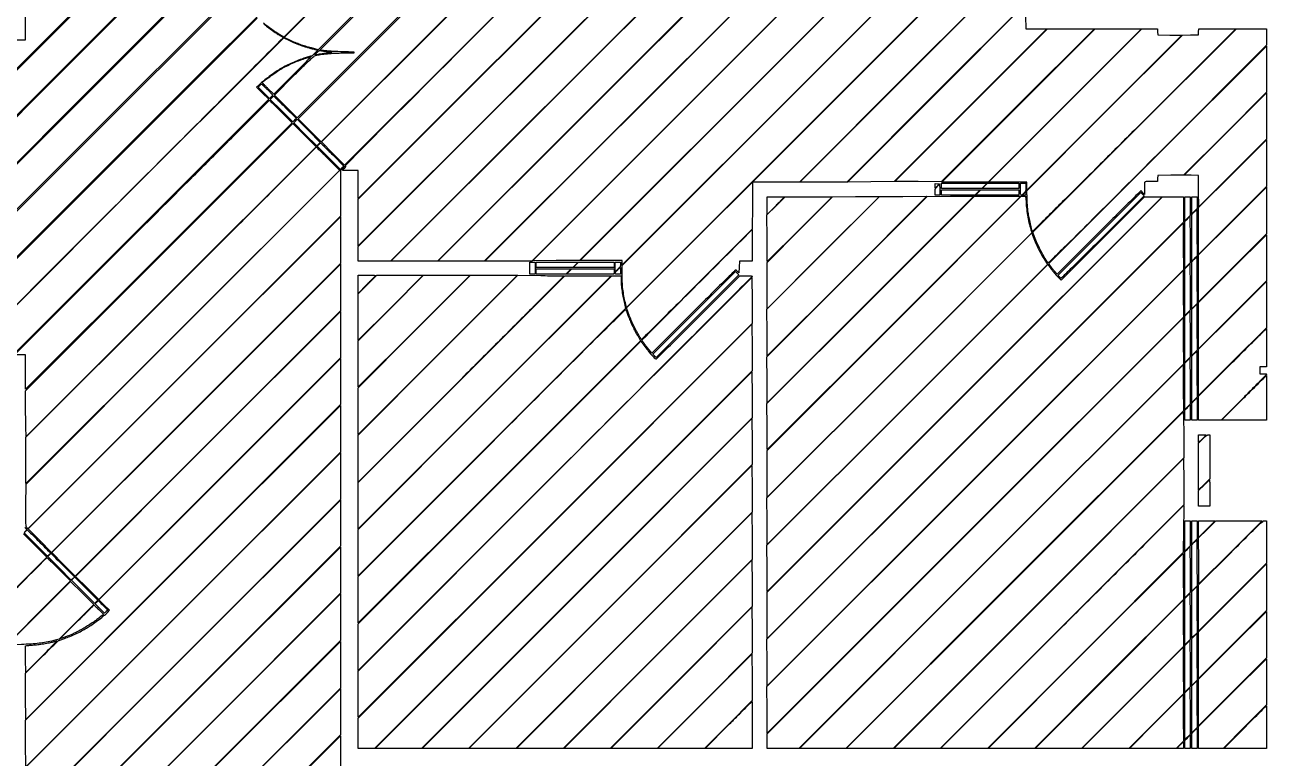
# Model space of a CAD drawing. Extents: x 0 to 1066, y 0 to 761.
# Drawn here: x 577.4 to 777.3, y 494.9 to 612.6 of the extents above; entities that cross this region are included whole.
import ezdxf

# ---------------------------------------------------------------- set-up
doc = ezdxf.new("R2010")
doc.units = 0
doc.header["$MEASUREMENT"] = 0

msp = doc.modelspace()

# ---------------------------------------------------------------- linework, layer by layer
for points in [[(615.757072, 612.763756, 0.029728), (616.17561, 612.406753, 0.006057), (616.960265, 611.82902, 0.006521), (617.768537, 611.26469, 0.021627), (618.32025, 610.923981, -0.007559), (618.522907, 610.806573, -0.01174), (618.69368, 610.698627, -0.006075), (618.832535, 610.60377, -0.244539), (618.849, 610.572118, -0.198641), (618.832682, 610.532665, -0.000001), (610.902827, 602.586282, -0.000162), (602.170749, 593.84172, -0.000097), (591.7982, 583.465099), (564.747399, 556.4142)], [(183.390323, 95.266879, 0.000001), (192.989143, 95.254457, 0.000118)], [(659.372504, 635.980604), (621.091178, 597.699208), (619.272475, 599.517911), (617.453772, 601.336614), (620.583636, 604.468642, -0.001373), (622.233219, 606.110327, -0.007173), (623.15691, 606.998695, -0.008694), (623.761024, 607.543887, -0.113399), (624.025886, 607.685485, -0.029903), (624.840022, 607.855043, -0.012953), (625.93916, 607.987172, -0.012132), (627.185909, 608.073923, -0.011118), (628.47225, 608.103477, 0.003798), (629.161588, 608.10922, 0.006327), (629.741911, 608.12581, 0.001604), (630.241771, 608.148039, 0.400326), (630.27, 608.177646, 0.395578), (630.241568, 608.20796, 0.00123), (629.667357, 608.243367, 0.005535), (629.005103, 608.275214, 0.003326), (628.21845, 608.299082, -0.00505), (627.009336, 608.33994, -0.010042), (626.052987, 608.401193, -0.011953), (625.320482, 608.480573, -0.042444), (624.859576, 608.58204, -0.563358), (624.844371, 608.643326, -0.000011), (633.372584, 617.213978, -0.000438)], [(650.778524, 642.445452), (618.961976, 610.628904), (618.302512, 611.018791, -0.015792), (617.654171, 611.430267, -0.007208), (616.832849, 612.006156, -0.005824), (616.0586, 612.579707, -0.04187), (615.713392, 612.890456)], [(564.831999, 556.4142), (591.897363, 583.479663), (618.962727, 610.545126), (619.773283, 610.13837, 0.01116), (620.15908, 609.955429, 0.005524), (620.656299, 609.739664, 0.005479), (621.177148, 609.527139, 0.007987), (621.641069, 609.352262, 0.00672), (622.104587, 609.192943, 0.004898), (622.623825, 609.027857, 0.004949), (623.119348, 608.880991, 0.010848), (623.502, 608.780611, -0.002573), (623.812734, 608.704569, -0.003967), (624.080583, 608.635297, -0.00135), (624.310907, 608.573109, -0.112331), (624.343043, 608.555963, -0.436078), (624.345842, 608.474858, -0.00499), (623.915029, 608.054693, -0.006742), (623.482248, 607.651983, -0.186089), (623.34015, 607.5972, 0.071847), (623.252882, 607.584595, 0.002363), (622.914834, 607.483119, 0.00447), (622.51666, 607.357638, 0.00309), (622.06826, 607.20884, 0.013505), (621.088763, 606.847298, 0.012226), (620.096759, 606.42196, 0.012401), (619.143192, 605.95626, 0.015293), (618.279524, 605.473511, 0.017673), (617.538595, 604.992707, 0.00776), (616.590909, 604.306834, 0.007689), (615.674516, 603.599462, 0.020069), (615.044988, 603.055197), (614.5767, 602.616294), (615.548876, 601.637489), (616.521053, 600.658684), (596.006342, 580.143842), (575.491631, 559.629)], [(577.389908, 531.8802, -0.197838), (577.423386, 531.866414, -0.000023), (579.138099, 530.165669, -0.000637), (581.032738, 528.281498, -0.000384), (583.274002, 526.043499), (589.110243, 520.206797), (588.856198, 519.952752), (588.602152, 519.698706), (586.745196, 521.557102), (584.88824, 523.415499), (585.13897, 523.692799), (585.3897, 523.9701), (585.112153, 523.719134), (584.834607, 523.468169), (582.957688, 525.345088), (581.080769, 527.222007), (581.331734, 527.499553), (581.5827, 527.7771), (581.305153, 527.526134), (581.027607, 527.275169), (579.150688, 529.152088), (577.273769, 531.029007), (577.524734, 531.306553), (577.7757, 531.5841), (577.502208, 531.337019, -0.010548), (577.324319, 531.182997, -0.123391)], [(329.859243, 95.267872, -0.000023), (352.558836, 95.240684, -0.000004), (375.624384, 95.211821, -0.198594)], [(479.458836, 95.240684, -0.000004), (502.524384, 95.211821, -0.198594)], [(733.258836, 95.240684, -0.000004), (756.324384, 95.211821, -0.198594)], [(289.192229, 95.24091, -0.000004), (312.172908, 95.212432, -0.198597)], [(416.092229, 95.24091, -0.000004), (439.072908, 95.212432, -0.198597)], [(542.992229, 95.24091, -0.000004), (565.972908, 95.212432, -0.198597)], [(606.442229, 95.24091, -0.000004), (629.422908, 95.212432, -0.198597)], [(669.892229, 95.24091, -0.000004), (692.872908, 95.212432, -0.198597)]]:
    msp.add_lwpolyline(points, format="xyb")
for points in [[(409.06215, 749.15415), (40.8618, 749.132981), (40.8618, 380.65769), (40.8618, 12.1824), (501.2973, 12.1824), (961.7328, 12.1824), (961.7328, 380.646631), (961.7328, 749.110861), (961.41555, 749.1633, 0.040886), (961.153339, 749.184871, 0.000002), (934.190609, 749.194398, 0.000089), (904.448031, 749.199508, 0.000054), (869.1804, 749.195529, -0.000029), (813.61687, 749.186499, -0.000004), (696.10453, 749.175037, -0.000004), (556.774728, 749.163736, -0.000004)], [(657.299686, 641.438267), (624.4749, 608.614534), (623.3751, 608.901944, -0.00946), (622.418957, 609.171236, -0.01368), (621.585912, 609.44805, -0.014002), (620.784099, 609.764753, -0.01065), (619.923607, 610.154691), (619.010114, 610.59233), (650.844865, 642.427165), (682.679616, 674.262), (686.402044, 674.262), (690.124473, 674.262)], [(675.65787, 629.508501), (630.9045, 584.755002), (630.881968, 586.997001), (630.859436, 589.239), (629.617522, 589.239), (628.375609, 589.239), (628.66276, 589.535265, 0.01466), (628.805153, 589.691068, 0.070205), (628.870056, 589.792112, 0.148158), (628.880513, 589.868184, 0.158258), (628.846456, 589.934984, -0.413464), (628.846301, 590.056573, -0.000025), (637.373382, 598.626531, -0.000516), (649.229486, 610.516475, -0.000098), (670.854719, 632.150219), (712.966436, 674.262), (716.688838, 674.262), (720.41124, 674.262)], [(593.948756, 615.987082), (559.740664, 581.77899), (558.436982, 582.406948, 0.007715), (557.846703, 582.680135, 0.00482), (557.147541, 582.982672, 0.004836), (556.452663, 583.267553, 0.008767), (555.878096, 583.485048), (554.622893, 583.935191), (556.258796, 585.575082, -0.002473), (557.281813, 586.590499, -0.020141), (557.770173, 587.033244, -0.038431), (558.161649, 587.312337, -0.024232), (558.6561, 587.578661, 0.027665), (560.245511, 588.448884, 0.014436), (562.128613, 589.696454, 0.014303), (563.894816, 591.018598, 0.035647), (565.082599, 592.108517), (565.333297, 592.373836), (564.764978, 592.942155), (564.196659, 593.510475), (596.154679, 625.468609), (628.1127, 657.426743), (628.134774, 653.810958), (628.156848, 650.195174)], [(596.157757, 610.582057), (564.158667, 578.582883), (563.860783, 578.867136, 0.027803), (563.347894, 579.304774, 0.006074), (562.415386, 579.99712, 0.006673), (561.433271, 580.688172, 0.015448), (560.6738, 581.173815), (559.856599, 581.661482), (593.984649, 615.755703), (628.1127, 649.849925), (628.134774, 646.215578), (628.156848, 642.581231)], [(706.00908, 599.28618), (673.965952, 567.242968), (673.778358, 567.983234, -0.017282), (673.544523, 569.061119, -0.015246), (673.374273, 570.198536, -0.014995), (673.271273, 571.364644, -0.015236), (673.239091, 572.528636), (673.243154, 573.964972), (705.625627, 606.347556), (738.0081, 638.73014), (738.030154, 635.029766), (738.052208, 631.329392)], [(719.884375, 605.547475), (701.716561, 587.379514), (697.950931, 587.357507), (694.1853, 587.3355), (694.163293, 583.569792), (694.141286, 579.804084), (685.262593, 570.925693, -0.000373), (681.855744, 567.524034, -0.000622), (678.982638, 564.666696, -0.000016), (676.37968, 562.084618, -0.441312), (676.351978, 562.086, -0.03527), (676.32995, 562.116908, -0.00041), (676.199169, 562.331241, -0.001249), (676.048869, 562.579411, -0.000815), (675.876602, 562.866518, -0.014456), (675.442875, 563.642127, -0.011459), (675.018184, 564.503507, -0.011354), (674.62873, 565.393626, -0.013258), (674.300952, 566.256029), (673.980142, 567.172558), (705.994121, 599.186649), (738.0081, 631.200739), (738.030144, 627.458088), (738.052189, 623.715436)], [(755.480074, 595.712974, -0.000349), (749.231941, 589.473487, -0.000582), (743.962444, 584.230833, -0.000014), (739.186493, 579.490516, -0.416832), (739.136976, 579.490924, -0.134298), (739.040933, 579.664375, -0.002509), (738.79794, 580.68524, -0.006873), (738.575987, 581.702045, -0.013701), (738.43358, 582.5133, -0.010795), (738.377606, 582.95955, -0.004955), (738.322994, 583.543305, -0.004905), (738.277619, 584.159027, -0.006759), (738.249771, 584.7129), (738.203155, 585.9819), (750.711027, 598.479926), (763.2189, 610.977952), (764.4879, 611.000726), (765.7569, 611.0235), (765.782272, 611.50995), (765.807644, 611.9964), (768.785489, 611.9964), (771.763335, 611.9964)], [(776.7126, 610.663873), (776.7126, 609.331347), (759.202471, 591.821371, -0.000143), (748.199092, 580.824389, -0.001963), (744.184836, 576.84612, -0.000884), (741.75433, 574.464676, -0.450141), (741.564729, 574.478448, -0.032536), (741.079041, 575.208097, -0.011286), (740.472947, 576.318399, -0.011492), (739.886377, 577.520024, -0.018106), (739.444797, 578.5794), (739.175174, 579.2985), (755.511555, 595.64745), (771.847936, 611.9964), (774.280268, 611.9964), (776.7126, 611.9964)], [(625.7016, 608.361571, 0.003667), (625.969338, 608.325917, 0.003231), (626.249121, 608.292579, 0.003246), (626.501829, 608.265783, 0.009796), (626.6745, 608.252017, -0.80218), (626.678598, 608.226408, -0.04314), (626.536046, 608.183694, -0.012163), (626.180876, 608.118853, -0.004079), (625.6593, 608.041044, 0.001576), (625.125423, 607.96413, 0.002104), (624.641192, 607.890726, 0.00147), (624.235633, 607.82628, 0.021627), (624.0942, 607.797053, -0.07544), (624.002065, 607.78814, -0.537977), (623.98341, 607.820016, -0.072984), (624.042733, 607.906111, -0.004269), (624.262168, 608.138106, -0.01395), (624.465502, 608.337964, -0.052715), (624.608082, 608.44491, -0.086273), (624.729305, 608.491383, -0.096209), (624.854368, 608.491652, 0.00779), (624.97477, 608.470475, 0.001544), (625.190994, 608.436593, 0.001635), (625.443082, 608.398732, 0.00152)], [(770.05289, 595.142389), (763.391372, 588.480471), (761.317036, 588.457885), (759.2427, 588.4353), (759.217328, 587.94885), (759.191956, 587.4624), (758.190029, 587.4624, 0.004445), (757.646204, 587.457565, 0.027155), (757.366106, 587.437341, 0.056926), (757.207587, 587.398532, 0.215903), (757.136751, 587.328581, 0.073833), (757.116362, 587.236976, 0.004978), (757.099816, 586.968953, 0.007064), (757.087739, 586.647683, 0.005231), (757.083124, 586.292231), (757.080848, 585.3897), (756.850474, 585.665413, 0.016842), (756.756083, 585.770945, 0.022358), (756.662979, 585.859911, 0.020518), (756.581231, 585.925605, 0.162648), (756.535698, 585.940363, 0.194889), (756.476855, 585.9159, 0.000054), (754.510442, 583.974293, 0.000967), (752.331528, 581.814061, 0.000585), (749.759729, 579.248429), (743.068161, 572.557258), (742.688817, 573.009179, -0.005838), (742.522764, 573.211757, -0.00389), (742.337042, 573.447543, -0.003916), (742.160424, 573.679116, -0.007654), (742.023981, 573.866868), (741.73849, 574.272636), (759.204395, 591.738723), (776.6703, 609.20481), (776.692354, 605.504559), (776.714408, 601.804307)], [(620.351151, 604.488946), (617.327497, 601.465293), (616.400695, 602.38922, -0.005045), (616.048105, 602.747883, -0.00824), (615.757322, 603.059835, -0.002772), (615.51568, 603.330793, -0.330363), (615.511955, 603.374732, -0.095489), (615.674296, 603.551112, -0.001823), (616.682084, 604.290195, -0.004726), (617.650041, 604.980755, -0.017489), (618.279524, 605.388911, -0.015295), (619.140506, 605.870153, -0.012319), (620.093191, 606.335605, -0.012138), (621.08497, 606.761426, -0.013422), (622.0638, 607.123654, -0.002072), (622.507603, 607.272426, -0.003133), (622.895216, 607.397888, -0.001214), (623.22884, 607.50268, -0.074402), (623.290352, 607.51219, -0.664435), (623.300627, 607.488071, -0.000282), (622.461798, 606.624281, -0.002221), (621.504677, 605.648501, -0.001303)], [(616.310942, 602.225158), (617.196162, 601.336916), (616.922213, 601.062967), (616.648265, 600.789019), (615.742341, 601.694943), (614.836417, 602.600866), (615.081937, 602.857133, -0.009309), (615.179572, 602.955316, -0.013437), (615.269768, 603.038122, -0.009098), (615.347165, 603.103, -0.171514), (615.376589, 603.1134, -0.191336), (615.409651, 603.100267, -0.000975), (615.671323, 602.852479, -0.004153), (615.96805, 602.565666, -0.002597)], [(618.489859, 598.692658), (620.286542, 596.894516), (598.883071, 575.491171), (577.4796, 554.087825), (577.4796, 556.858413), (577.4796, 559.629), (576.612516, 559.629), (575.745431, 559.629), (596.1762, 580.0599, -0.000099), (604.013414, 587.894067, -0.000165), (610.618092, 594.489223, -0.000002), (616.61977, 600.478267, -0.198638), (616.650072, 600.4908, -0.195739), (616.679845, 600.47868, -0.000193), (617.20829, 599.962596, -0.00184), (617.797897, 599.382078, -0.001123)], [(619.168934, 599.367181), (620.967891, 597.566763), (620.688639, 597.296101), (620.409387, 597.02544), (618.595922, 598.840378), (616.782456, 600.655316), (617.027856, 600.911458, -0.009168), (617.12539, 601.009594, -0.013262), (617.215375, 601.092358, -0.008887), (617.292593, 601.157308, -0.172056), (617.321616, 601.1676, -0.195323), (617.354941, 601.154065, -0.000241), (617.884214, 600.638727, -0.002057), (618.47573, 600.057464, -0.001259)], [(600.871352, 569.780437), (577.6065, 546.515053), (577.553609, 548.017177, -0.003115), (577.532542, 548.744256, -0.00135), (577.513153, 549.71174, -0.001336), (577.498061, 550.740717, -0.001775), (577.490159, 551.676538), (577.4796, 553.833775), (598.9467, 575.301), (620.4138, 596.768225), (622.275002, 594.907022), (624.136205, 593.04582)], [(626.800939, 591.735161), (628.702568, 589.832122), (628.428087, 589.557641), (628.153605, 589.283159), (626.232485, 591.20428), (624.311364, 593.125401), (624.55701, 593.381801, -0.009153), (624.654635, 593.480036, -0.013243), (624.744693, 593.562883, -0.008864), (624.821973, 593.627909, -0.172114), (624.850983, 593.6382, -0.195525), (624.884326, 593.624643, -0.000216), (625.443718, 593.079182, -0.001947), (626.068369, 592.464794, -0.00119)], [(626.145075, 591.03744), (628.0704, 589.11348), (628.0704, 585.517236), (628.0704, 581.920993), (602.961105, 556.811805), (577.85181, 531.702617), (577.689129, 531.882378, -0.148774), (577.592209, 532.088151, -0.02656), (577.552853, 532.516163, -0.010632), (577.539009, 533.315212, -0.00082), (577.550981, 535.46092), (577.575515, 538.8597), (602.759507, 564.0705), (627.9435, 589.2813), (602.75385, 564.112853), (577.5642, 538.944407), (577.5642, 542.666696), (577.5642, 546.388985), (600.850292, 569.675193, -0.000084), (609.782283, 578.604232, -0.00014), (617.308339, 586.121077, -0.000001), (624.148757, 592.949275, -0.198679), (624.178067, 592.9614, -0.195875), (624.206921, 592.949646, -0.000158), (624.77307, 592.396237, -0.001663), (625.403885, 591.775107, -0.001014)], [(628.276578, 589.64085), (628.0281, 589.3659), (628.30305, 589.614378, 0.004953), (628.408433, 589.711528, 0.007681), (628.497233, 589.797642, 0.003116), (628.571144, 589.872479, 0.195675), (628.578, 589.889328, 0.469811), (628.557756, 589.906118, 0.126516), (628.514145, 589.885708, 0.031436), (628.429022, 589.806046, 0.005203)], [(724.242312, 586.17225), (724.266324, 585.2628), (723.882762, 585.2628), (723.4992, 585.2628), (723.4992, 585.788348, -0.016273), (723.509782, 586.113405, -0.078016), (723.550266, 586.293767, -0.077973), (723.64408, 586.453095, -0.016244), (723.85875, 586.697723), (724.2183, 587.08155), (723.85875, 586.747206), (723.4992, 586.412861), (723.4992, 586.773295), (723.4992, 587.133729), (723.85875, 587.107714), (724.2183, 587.0817)], [(738.0504, 586.556517, -0.009231), (738.042748, 586.142092, -0.068755), (738.008684, 585.948547, -0.092581), (737.926115, 585.796011, -0.023182), (737.737131, 585.583617, -0.026391), (737.418405, 585.289933, -0.416195), (737.285333, 585.302883, -0.165964), (737.214475, 585.493403, -0.006786), (737.2044, 586.2357), (737.2044, 587.2086), (737.6274, 587.2086), (738.0504, 587.2086)], [(738.0504, 585.5166, -0.031162), (738.041375, 585.371942, -0.174494), (738.006781, 585.303858, -0.163634), (737.935346, 585.27103, -0.026602), (737.780772, 585.2628), (737.511144, 585.2628), (737.7543, 585.5166, -0.005081), (737.849408, 585.613873, -0.007831), (737.933805, 585.695846, -0.003317), (738.006965, 585.763802, -0.187632), (738.023928, 585.7704, -0.37258), (738.034463, 585.761284, -0.01007), (738.042624, 585.695846, -0.016197), (738.048495, 585.61391, -0.009786)], [(750.401237, 578.536337, -0.000749), (747.849487, 575.992063, -0.001241), (745.688329, 573.854322, -0.00007), (743.738384, 571.935593, -0.281863), (743.681599, 571.922434, -0.101602), (743.640667, 571.946102, -0.017207), (743.574969, 572.008693, -0.018183), (743.501925, 572.088875, -0.01529), (743.430386, 572.17882), (743.258776, 572.408673), (749.896224, 579.046524), (756.533671, 585.684375), (756.787471, 585.430575), (757.041271, 585.176775)], [(728.236758, 553.326229), (696.5541, 521.643459), (696.532046, 525.343855), (696.509992, 529.044252), (719.047465, 551.581725), (741.584938, 574.119199), (742.047509, 573.49371, 0.010321), (742.26763, 573.208566, 0.005549), (742.550143, 572.865673, 0.005523), (742.84604, 572.52232, 0.008629), (743.109036, 572.23406), (743.707991, 571.5999), (750.417779, 578.30445), (757.127567, 585.009), (758.523491, 585.009), (759.919415, 585.009)], [(709.371, 572.277662), (696.5541, 559.459535), (696.532056, 563.202175), (696.510011, 566.944816), (705.541956, 575.998058), (714.5739, 585.0513), (705.54285, 576.041549), (696.5118, 567.031798), (696.5118, 570.754303), (696.5118, 574.476808), (701.77815, 579.742217), (707.0445, 585.007626), (710.7246, 585.029463, -0.000018), (712.414379, 585.039429, -0.00001), (714.466828, 585.05142, -0.00001), (716.53936, 585.063444, -0.000016), (718.2963, 585.073545), (722.1879, 585.09579)], [(738.086469, 584.18415, 0.028434), (738.386245, 581.735354, 0.031705), (738.956449, 579.425855, 0.031877), (739.810712, 577.217971, 0.029365), (740.959347, 575.072881), (741.527643, 574.146662), (719.040871, 551.659744), (696.5541, 529.172825), (696.532056, 532.915505), (696.510011, 536.658185), (717.766656, 557.936043), (739.0233, 579.2139), (717.76755, 557.979363), (696.5118, 536.744826), (696.5118, 540.509398), (696.5118, 544.273969), (716.921484, 564.683784), (737.331169, 585.0936), (737.679239, 585.0936), (738.027309, 585.0936)], [(699.3036, 584.986888, -0.196958), (699.297301, 584.971517, -0.000086), (698.893554, 584.561791, -0.001224), (698.442918, 584.106871, -0.000743), (697.9077, 583.5708), (696.5118, 582.176823), (696.5118, 583.592912), (696.5118, 585.009), (697.9077, 585.009, -0.001484), (698.442958, 585.007411, -0.002475), (698.893554, 585.002505, -0.000247), (699.294687, 584.995952, -0.409294)], [(694.143, 577.186104), (694.143, 574.693008), (693.10665, 574.669254), (692.0703, 574.6455), (692.028, 573.728725), (691.9857, 572.81195), (691.780603, 573.030775, 0.020342), (691.695422, 573.114553, 0.024919), (691.609079, 573.18532, 0.024629), (691.532251, 573.236485, 0.135384), (691.484701, 573.2496, 0.197087), (691.421443, 573.223657, 0.000063), (689.456203, 571.285349, 0.00105), (687.277266, 569.126684, 0.000636), (684.706688, 566.562788), (678.01948, 559.875977), (677.59264, 560.408138, -0.005428), (677.17555, 560.93987, -0.007105), (676.806664, 561.435227, -0.002934), (676.492594, 561.875144, -0.154754), (676.4616, 561.972887, -0.198568), (676.492066, 562.046575, -0.000004), (685.270059, 570.84769, -0.000004), (694.048281, 579.648734, -0.199248), (694.121698, 579.6792, -0.411629), (694.130455, 579.67052, -0.000072), (694.136743, 578.946853, -0.001335), (694.141469, 578.142083, -0.000801)], [(672.993, 574.15587, -0.039346), (672.976048, 573.940778, -0.085193), (672.922892, 573.784205, -0.061117), (672.808764, 573.624118, -0.012888), (672.57, 573.3765), (672.147, 572.959861), (672.147, 573.73923), (672.147, 574.5186), (672.57, 574.5186), (672.993, 574.5186)], [(672.993, 573.1227), (672.993, 572.5728), (672.57, 572.5728, -0.049172), (672.246114, 572.60473, -0.347918), (672.150518, 572.717165, -0.186484), (672.216488, 572.907437, -0.01884), (672.54567, 573.267844, -0.002854), (672.700251, 573.423004, -0.004549), (672.834377, 573.553703, -0.001161), (672.952404, 573.666115, -0.191987), (672.96867, 573.6726, -0.399107), (672.978538, 573.66323, -0.001909), (672.985853, 573.511067, -0.006907), (672.991251, 573.333556, -0.004147)], [(663.916166, 572.282718, -0.457229), (663.917034, 572.27088, -0.000001), (659.071246, 567.416083, -0.000146), (653.737428, 562.07548, -0.000087), (647.398016, 555.733916), (630.8622, 539.198262), (630.8622, 542.962777), (630.8622, 546.727292), (643.70025, 559.567484), (656.5383, 572.407675), (660.2184, 572.351771, -0.000328), (661.630742, 572.32939, -0.000543), (662.82266, 572.308426, -0.00002), (663.899934, 572.288265, -0.156538)], [(633.7386, 572.381517, -0.197016), (633.732304, 572.366159, -0.00008), (633.316129, 571.943997, -0.001187), (632.851838, 571.475411, -0.00072), (632.3004, 570.9231), (630.8622, 569.486767), (630.8622, 570.945183), (630.8622, 572.4036), (632.3004, 572.4036, -0.001439), (632.851878, 572.402013, -0.0024), (633.316129, 572.397113, -0.000232), (633.729692, 572.390571, -0.409453)], [(673.078154, 571.62105, 0.025471), (673.116957, 570.871514, 0.010031), (673.243504, 569.845484, 0.010112), (673.418748, 568.779915, 0.016363), (673.615559, 567.882747), (673.816083, 567.093058), (652.339141, 545.616241), (630.8622, 524.139425), (630.8622, 527.861697), (630.8622, 531.583969), (651.229584, 551.951484), (671.596968, 572.319), (672.337284, 572.319), (673.0776, 572.319)], [(694.143, 572.255508, -0.198651), (694.124536, 572.210868, -0.000001), (684.848633, 562.916323, -0.000157), (674.635022, 552.688652, -0.000094), (662.5026, 540.5517), (630.8622, 508.911385), (630.8622, 512.676101), (630.8622, 516.440818), (653.561898, 539.140398), (676.261595, 561.839977), (676.94446, 560.924839, 0.008764), (677.515294, 560.187174, 0.012047), (678.055607, 559.545956, 0.00657), (678.533176, 559.020229, 0.207979), (678.689649, 558.9522, 0.196935), (678.758446, 558.98039, 0.000075), (680.722594, 560.915449, 0.001143), (682.901972, 563.073028, 0.000693), (685.4715, 565.6356), (692.154498, 572.319), (693.148749, 572.319, -0.005987), (693.529981, 572.314435, -0.009957), (693.850939, 572.300349, -0.003928), (694.119376, 572.281088, -0.39112)], [(674.312709, 565.6779, 0.013887), (674.60907, 564.93151, 0.01152), (674.964462, 564.154091, 0.011197), (675.367158, 563.369527, 0.011103), (675.80566, 562.601541), (676.230765, 561.893983), (653.567632, 539.230704), (630.9045, 516.567426), (630.882456, 520.310106), (630.860411, 524.052786), (652.328556, 545.521549, -0.000097), (666.662339, 559.850212, -0.00187), (671.120804, 564.272165, -0.001188), (673.697012, 566.796214, -0.522481), (673.900203, 566.757106, -0.011363), (673.957871, 566.618779, -0.001792), (674.064072, 566.343892, -0.001989), (674.186816, 566.018898, -0.001736)], [(776.7126, 560.7711), (776.7126, 557.6832), (776.1627, 557.6832), (775.6128, 557.6832), (775.6128, 557.1333), (775.6128, 556.5834), (776.1627, 556.5834, -0.010768), (776.373534, 556.578859, -0.017792), (776.551067, 556.564867, -0.012023), (776.691329, 556.545348, -0.367432), (776.7126, 556.520311, -0.196562), (776.69468, 556.476487, -0.000101), (775.637891, 555.400831, -0.001329), (774.456786, 554.205498, -0.000807), (773.054015, 552.797911), (769.395429, 549.1386), (767.597315, 549.1386), (765.7992, 549.1386), (765.7992, 551.063006), (765.7992, 552.987412), (771.234504, 558.423206, -0.000184), (773.320174, 560.507526, -0.000307), (775.079473, 562.262235, -0.000005), (776.676184, 563.852796, -0.198408), (776.691204, 563.859, -0.41213), (776.700005, 563.850261, -0.000047), (776.706315, 562.951929, -0.001083), (776.711063, 561.955158, -0.000649)], [(602.797054, 526.360926), (577.5219, 501.085637), (577.499846, 504.785569), (577.477793, 508.4855), (580.121943, 511.13065, -0.001333), (581.141126, 512.144796, -0.002176), (582.011491, 512.998787, -0.00027), (582.789564, 513.754786, -0.195036), (582.841387, 513.7758, 0.077206), (582.895168, 513.784154, 0.001712), (583.145957, 513.864941, 0.003842), (583.439088, 513.962974, 0.002583), (583.77249, 514.079259, 0.015046), (584.614263, 514.406571, 0.010096), (585.556559, 514.828647, 0.010084), (586.483208, 515.289467, 0.014762), (587.277544, 515.73501, 0.015475), (587.947894, 516.166239, 0.006038), (588.847731, 516.801419, 0.003725), (589.726188, 517.44757, 0.059177), (589.994198, 517.702227, -0.039163), (590.044155, 517.753643, -0.038167), (590.10193, 517.797128, -0.040749), (590.158645, 517.827194, -0.10185), (590.204344, 517.8366, 0.171282), (590.259235, 517.855972, 0.016026), (590.369535, 517.950892, 0.019112), (590.496437, 518.076649, 0.013866), (590.6282, 518.225679), (590.95343, 518.614759), (590.118195, 519.45314), (589.282959, 520.291521), (608.65553, 539.664258), (628.0281, 559.036995), (628.050154, 555.336605), (628.072208, 551.636214)], [(776.7126, 552.7341), (776.7126, 549.1386), (773.096323, 549.1386), (769.480046, 549.1386), (773.0748, 552.7341, -0.00028), (774.454719, 554.112758, -0.000466), (775.619917, 555.273422, -0.000012), (776.675993, 556.323378, -0.198151), (776.691077, 556.3296, -0.41242), (776.699934, 556.320797, -0.000035), (776.706278, 555.273422, -0.000936), (776.711053, 554.112797, -0.000561)], [(765.5454, 550.9152), (765.5454, 549.1386), (765.1224, 549.1386), (764.6994, 549.1386), (764.6994, 550.510444), (764.6994, 551.882288), (765.09807, 552.287044, -0.002854), (765.252651, 552.442204, -0.004549), (765.386777, 552.572903, -0.001161), (765.504804, 552.685315, -0.191987), (765.52107, 552.6918, -0.409993), (765.531051, 552.681961, -0.000185), (765.538253, 552.169924, -0.00214), (765.543652, 551.596438, -0.001283)], [(763.419637, 545.886638), (763.4304, 543.099977), (740.104489, 519.766388), (716.778577, 496.4328), (713.011388, 496.4328), (709.244199, 496.4328), (736.27385, 523.46317), (763.3035, 550.493541), (763.356187, 549.58342, -0.008542), (763.3773, 549.06551, -0.001624), (763.396559, 548.122066, -0.001733), (763.41165, 547.020254, -0.001592)], [(764.4456, 550.3653), (764.4456, 549.1386), (764.0226, 549.1386), (763.5996, 549.1386), (763.5996, 549.960544), (763.5996, 550.782488), (763.99827, 551.187244, -0.002854), (764.152851, 551.342404, -0.004549), (764.286977, 551.473103, -0.001161), (764.405004, 551.585515, -0.191987), (764.42127, 551.592, -0.407965), (764.431228, 551.582253, -0.000387), (764.438453, 551.231657, -0.003099), (764.443852, 550.835677, -0.001859)], [(766.9836, 546.746381, -0.194302), (766.977159, 546.730432, -0.000516), (766.809641, 546.557216, -0.003019), (766.618437, 546.362284, -0.001865), (766.3914, 546.1353), (765.7992, 545.547638), (765.7992, 546.158719), (765.7992, 546.7698), (766.3914, 546.7698, -0.003706), (766.618476, 546.768117, -0.006175), (766.809641, 546.762921, -0.001528), (766.97451, 546.755896, -0.400909)], [(767.5758, 543.236238), (767.5758, 539.702677), (766.6875, 538.8174), (765.7992, 537.932123), (765.7992, 541.69344), (765.7992, 545.454757), (766.452865, 546.112278, -0.008272), (766.788142, 546.438556, -0.029521), (767.017731, 546.630459, -0.047536), (767.193161, 546.736143, -0.112268), (767.341165, 546.7698), (767.5758, 546.7698)], [(767.5758, 537.4638), (767.5758, 535.3488), (766.6875, 535.3488), (765.7992, 535.3488), (765.7992, 536.595205), (765.7992, 537.841611), (766.664838, 538.710205, -0.001226), (766.998358, 539.043227, -0.002004), (767.282852, 539.32365, -0.000229), (767.537521, 539.572442, -0.195762), (767.553138, 539.5788, -0.410947), (767.562446, 539.569595, -0.000113), (767.569143, 538.957519, -0.001675), (767.574172, 538.274798, -0.001004)], [(763.375941, 531.64755), (763.327077, 527.8617), (747.622074, 512.14725), (731.917071, 496.4328), (728.152354, 496.4328), (724.387638, 496.4328), (743.8878, 515.9331, -0.000044), (751.366444, 523.410473, -0.000074), (757.665201, 529.705187), (763.393421, 535.428034, -0.19879), (763.406384, 535.4334, -0.416543), (763.41387, 535.425854, -0.000023), (763.40504, 534.321307, -0.00076), (763.393354, 533.099238, -0.000456)], [(768.4218, 532.957826, -0.196833), (768.415493, 532.942426, -0.000097), (768.036606, 532.557573, -0.001306), (767.613278, 532.129988, -0.000793), (767.1105, 531.6264), (765.7992, 530.317147), (765.7992, 531.648574), (765.7992, 532.98), (767.1105, 532.98, -0.001584), (767.613318, 532.978407, -0.002643), (768.036606, 532.973486, -0.000281), (768.412877, 532.966912, -0.408941)], [(776.7126, 529.574604), (776.7126, 526.169208), (771.2559, 520.713), (765.7992, 515.256792), (765.7992, 518.978688), (765.7992, 522.700584), (770.93839, 527.840292, -0.000485), (774.230014, 531.125864, -0.007004), (775.415407, 532.274151, -0.014381), (776.080644, 532.86558, -0.176286), (776.39509, 532.98), (776.7126, 532.98)], [(582.852012, 525.196488), (584.712082, 523.334976), (570.880488, 509.503188), (557.048894, 495.6714), (553.284183, 495.6714), (549.519471, 495.6714), (565.2126, 511.3647, -0.000129), (571.233162, 517.38223, -0.000214), (576.308535, 522.448093, -0.000003), (580.918546, 527.045478, -0.198555), (580.948836, 527.058, -0.195851), (580.97863, 527.045864, -0.00018), (581.525675, 526.511181, -0.001778), (582.135744, 525.910207, -0.001085)], [(585.65064, 516.743942), (582.866698, 513.959042), (582.008713, 513.744051, -0.014577), (580.809013, 513.480346, -0.017151), (579.659173, 513.303132, -0.01522), (578.392436, 513.191141, -0.008164), (576.82395, 513.126146), (574.6878, 513.072543), (574.6878, 509.427083), (574.6878, 505.781624), (569.633214, 500.726512), (564.578629, 495.6714), (560.856062, 495.6714), (557.133495, 495.6714), (570.92303, 509.46113), (584.712565, 523.25086), (586.573573, 521.389851), (588.434582, 519.528843)], [(589.940573, 519.377009), (590.680918, 518.633218), (590.423437, 518.386536), (590.165957, 518.139854), (589.407784, 518.894514), (588.64961, 519.649175), (588.875533, 519.884987, -0.010161), (588.965676, 519.975328, -0.014474), (589.049598, 520.05153, -0.01038), (589.121637, 520.110686, -0.168251), (589.150842, 520.1208, -0.189713), (589.183763, 520.107842, -0.001378), (589.403197, 519.902311, -0.004948), (589.653212, 519.662127, -0.00312)], [(589.257688, 518.706299), (589.998822, 517.968598), (589.766961, 517.771917, -0.023864), (588.401164, 516.721145, -0.020233), (586.865729, 515.742197, -0.020517), (585.284595, 514.906745, -0.027328), (583.7823, 514.288464), (583.0209, 514.022732), (585.727604, 516.733366, -0.000712), (586.768374, 517.772685, -0.001173), (587.651294, 518.647751, -0.000079), (588.446829, 519.432272, -0.197061), (588.475431, 519.444, -0.190294), (588.50314, 519.433058, -0.000978), (588.722182, 519.2273, -0.00415), (588.970609, 518.989096, -0.002596)], [(580.059371, 511.152595), (577.5219, 508.613989), (577.499271, 510.742215, -0.00158), (577.493154, 511.560716, -0.00257), (577.493729, 512.255716, -0.000372), (577.497865, 512.871776, -0.196975), (577.512184, 512.905984, -0.171121), (577.545063, 512.921722, -0.00131), (577.844133, 512.953198, -0.004638), (578.189335, 512.985383, -0.002937), (578.592313, 513.016804, 0.012498), (579.456871, 513.100873, 0.008672), (580.429152, 513.23717, 0.008676), (581.343388, 513.397846, 0.021415), (582.0057, 513.555822, -0.00329), (582.173836, 513.602425, -0.004223), (582.32914, 513.64297, -0.003265), (582.459689, 513.674971, -0.036046), (582.512771, 513.683635, -0.694789), (582.522889, 513.662479, -0.000369), (581.826764, 512.943263, -0.002424), (581.026515, 512.125658, -0.001414)], [(609.057454, 479.583682), (590.0427, 460.575409), (588.964527, 461.234581, 0.0137), (588.214643, 461.665277, 0.008179), (587.300976, 462.138149, 0.00796), (586.328221, 462.602434, 0.009434), (585.394383, 463.008894), (585.145266, 463.111778), (588.103871, 466.045939, -0.002361), (589.310858, 467.231703, -0.0026), (590.490929, 468.368236, -0.00242), (591.508821, 469.329063, -0.013213), (592.075388, 469.831321, 0.005881), (592.550274, 470.240028, 0.018595), (592.854564, 470.529001, 0.023325), (593.044583, 470.742454, 0.168697), (593.090594, 470.869889, -0.19425), (593.161706, 471.039993, -0.000109), (597.10688, 475.028739, -0.001037), (602.301088, 480.256284, -0.00028), (610.560494, 488.525023), (628.0281, 505.99281), (628.050154, 502.292383), (628.072208, 498.591955)], [(694.143, 500.1975), (694.143, 496.4328), (690.357506, 496.4328), (686.572013, 496.4328), (690.336, 500.1975, -0.000268), (691.78081, 501.641038, -0.000445), (693.000633, 502.856319, -0.000011), (694.106418, 503.95598, -0.198185), (694.121494, 503.9622, -0.412504), (694.130345, 503.9534, -0.000032), (694.136682, 502.856319, -0.000893), (694.141455, 501.641077, -0.000535)], [(776.7126, 499.8591), (776.7126, 496.4328), (773.265542, 496.4328), (769.818483, 496.4328), (773.244, 499.8591, -0.000295), (774.559026, 501.172878, -0.000489), (775.669599, 502.278924, -0.000014), (776.675965, 503.279175, -0.198113), (776.691058, 503.2854, -0.412328), (776.699922, 503.276593, -0.000039), (776.706272, 502.278924, -0.000983), (776.711052, 501.172917, -0.000589)], [(602.797044, 465.702418), (577.5219, 440.426842), (577.497594, 441.291045), (577.473287, 442.155248), (585.301944, 449.984244, 0.000591), (588.303665, 452.993198, 0.000976), (590.830932, 455.542481, 0.000054), (593.102343, 457.843144, 0.197222), (593.1306, 457.911995, 0.208129), (593.056111, 458.083191, 0.004425), (592.362411, 458.718062, 0.010803), (591.614465, 459.361843, 0.014468), (590.90753, 459.910672), (590.08036, 460.515319), (609.05423, 479.489358), (628.0281, 498.463397), (628.050144, 494.720696), (628.072189, 490.977995)], [(764.4456, 497.4903), (764.4456, 496.4328), (764.0226, 496.4328), (763.5996, 496.4328), (763.5996, 497.085544), (763.5996, 497.738288), (763.99827, 498.143044, -0.002854), (764.152851, 498.298204, -0.004549), (764.286977, 498.428903, -0.001161), (764.405004, 498.541315, -0.191987), (764.42127, 498.5478, -0.406885), (764.431216, 498.5381, -0.00052), (764.438453, 498.237159, -0.003595), (764.443852, 497.895797, -0.002156)], [(765.5454, 498.0402), (765.5454, 496.4328), (765.1224, 496.4328), (764.6994, 496.4328), (764.6994, 497.635444), (764.6994, 498.838088), (765.09807, 499.242844, -0.002854), (765.252651, 499.398004, -0.004549), (765.386777, 499.528703, -0.001161), (765.504804, 499.641115, -0.191987), (765.52107, 499.6476, -0.409524), (765.531046, 499.637783, -0.000226), (765.538253, 499.175426, -0.002366), (765.543652, 498.656558, -0.001418)], [(763.3458, 496.9404), (763.3458, 496.4328), (762.819698, 496.4328), (762.293597, 496.4328), (762.7959, 496.9404, -0.002217), (762.990181, 497.134996, -0.003569), (763.157643, 497.298892, -0.000719), (763.305901, 497.441526, -0.193519), (763.322002, 497.448, -0.398076), (763.331646, 497.438876, -0.00214), (763.338809, 497.298892, -0.007318), (763.344089, 497.135036, -0.004394)]]:
    msp.add_lwpolyline(points, format="xyb", close=True)
for points in [[(665.146694, 634.056216), (624.94091, 593.850433), (623.095341, 595.694571), (621.249773, 597.53871), (659.621036, 635.898832), (697.9923, 674.258954), (701.672389, 674.260477), (705.352478, 674.262)], [(670.793503, 632.173603), (628.70517, 590.085206), (626.84397, 591.946405), (624.982771, 593.807604), (665.209902, 634.034802), (705.437033, 674.262), (709.159435, 674.262), (712.881836, 674.262)], [(679.464872, 625.701545), (630.9045, 577.141089), (630.882455, 580.88377), (630.860411, 584.626451), (675.678126, 629.444226), (720.49584, 674.262), (724.260542, 674.262), (728.025245, 674.262)], [(685.8522, 624.4749), (636.065154, 574.6878), (633.463677, 574.6878), (630.8622, 574.6878), (630.8622, 575.851022), (630.8622, 577.014245), (679.486022, 625.638122), (728.109845, 674.262), (731.874545, 674.262), (735.639246, 674.262)], [(738.0504, 671.702878), (738.0504, 669.143757), (690.822478, 621.915778), (643.594557, 574.6878), (639.872155, 574.6878), (636.149754, 574.6878), (685.9368, 624.4749), (735.723846, 674.262), (736.887123, 674.262), (738.0504, 674.262)], [(694.588085, 618.151985), (651.123962, 574.6878), (647.401559, 574.6878), (643.679157, 574.6878), (690.843628, 621.852357), (738.0081, 669.016914), (738.030154, 665.316542), (738.052208, 661.61617)], [(596.114047, 625.681747), (564.071247, 593.638863), (562.230556, 595.478128), (560.389865, 597.317392), (567.517683, 604.446024), (574.6455, 611.574656), (574.670071, 610.897228), (574.694643, 610.2198), (576.087121, 610.2198), (577.4796, 610.2198), (577.4796, 612.305744), (577.4796, 614.391688), (602.79615, 639.660698), (628.1127, 664.929708), (628.134774, 661.32717), (628.156848, 657.724631)], [(698.395078, 614.344978), (658.737968, 574.6878), (654.973265, 574.6878), (651.208562, 574.6878), (694.608331, 618.087659), (738.0081, 661.487517), (738.030145, 657.744837), (738.052189, 654.002157)], [(702.244345, 610.583532), (666.4365, 574.778951), (662.650597, 574.754525), (658.864693, 574.7301), (698.436397, 614.301812), (738.0081, 653.873523), (738.030145, 650.130819), (738.052189, 646.388114)], [(705.670654, 606.476234), (673.2891, 574.093678), (673.263086, 574.433039), (673.237071, 574.7724), (669.879123, 574.7724), (666.521175, 574.7724), (702.264638, 610.515966), (738.0081, 646.259532), (738.030154, 642.559161), (738.052208, 638.858791)], [(588.838108, 595.733008), (549.519368, 556.4142), (548.440684, 556.4142), (547.362, 556.4142), (547.362, 558.0006), (547.362, 559.586999), (556.328454, 568.553154), (565.294909, 577.519309), (564.810956, 578.008365), (564.327004, 578.49742), (596.219852, 610.390382), (628.1127, 642.283343), (628.134774, 638.66758), (628.156848, 635.051816)], [(592.645112, 591.926012), (557.133376, 556.4142), (553.453238, 556.418639), (549.7731, 556.423078), (588.9429, 595.553463), (628.1127, 634.683849), (628.134774, 631.060836), (628.156848, 627.437823)], [(723.690538, 601.739638), (709.328887, 587.3778), (705.564167, 587.3778), (701.799448, 587.3778), (719.903774, 605.482302), (738.0081, 623.586804), (738.030144, 619.844139), (738.052189, 616.101475)], [(739.744148, 611.976997), (741.434842, 611.9541), (729.188771, 599.708775), (716.9427, 587.463451), (713.178, 587.411199), (709.4133, 587.358948), (723.7107, 601.665953), (738.0081, 615.972958), (738.030777, 613.986426), (738.053454, 611.999894)], [(736.781364, 599.700902), (724.4721, 587.405404), (720.759238, 587.44333), (717.046375, 587.481257), (729.303728, 599.738828), (741.561081, 611.9964), (745.325854, 611.9964), (749.090627, 611.9964)], [(744.3108, 599.6871), (732.001718, 587.3778), (728.279318, 587.3778), (724.556918, 587.3778), (736.866, 599.6871), (749.175082, 611.9964), (752.897482, 611.9964), (756.619882, 611.9964)], [(759.217328, 611.50995), (759.2427, 611.0235), (761.16762, 610.9812), (763.092541, 610.9389), (750.65607, 598.502808), (738.2196, 586.066716), (738.2196, 586.722258), (738.2196, 587.3778), (735.152959, 587.3778), (732.086318, 587.3778), (744.3954, 599.6871), (756.704482, 611.9964), (757.948219, 611.9964), (759.191956, 611.9964)], [(771.277954, 588.837948), (765.8415, 583.4009), (765.7992, 585.9181), (765.7569, 588.4353), (764.617587, 588.459033), (763.478273, 588.482767), (770.074287, 595.079215), (776.6703, 601.675663), (776.692354, 597.97533), (776.714408, 594.274996)], [(624.536965, 593.449718), (624.262494, 593.175248), (622.403375, 595.032926), (620.544256, 596.890604), (620.815148, 597.170094), (621.086041, 597.449584), (622.948738, 595.586887), (624.811435, 593.724189)], [(771.256794, 581.203058), (765.7992, 575.745463), (765.7992, 579.509838), (765.7992, 583.274212), (771.23475, 588.71028), (776.6703, 594.146347), (776.692344, 590.4035), (776.714389, 586.660652)], [(731.4093, 586.7856), (730.992661, 586.3626), (727.75353, 586.3626), (724.5144, 586.3626), (724.5144, 586.7856), (724.5144, 587.2086), (728.17017, 587.2086), (731.825939, 587.2086)], [(730.3095, 585.6858), (729.892861, 585.2628), (727.20363, 585.2628), (724.5144, 585.2628), (724.5144, 585.6858), (724.5144, 586.1088), (727.62027, 586.1088), (730.726139, 586.1088)], [(736.9506, 585.6858), (736.9506, 585.2628), (733.46403, 585.2628), (729.977461, 585.2628), (730.3941, 585.6858), (730.810739, 586.1088), (733.88067, 586.1088), (736.9506, 586.1088)], [(736.9506, 586.7856), (736.9506, 586.3626), (734.01393, 586.3626), (731.077261, 586.3626), (731.4939, 586.7856), (731.910539, 587.2086), (734.43057, 587.2086), (736.9506, 587.2086)], [(771.256794, 573.589058), (765.7992, 568.131463), (765.7992, 571.895838), (765.7992, 575.660212), (771.23475, 581.09628), (776.6703, 586.532347), (776.692344, 582.7895), (776.714389, 579.046652)], [(713.1357, 568.514682), (696.5541, 551.930181), (696.532046, 555.630533), (696.509992, 559.330885), (709.374378, 572.195478), (722.238764, 585.060071), (725.978032, 585.079627), (729.7173, 585.099182)], [(716.900334, 564.747206), (696.5541, 544.400811), (696.532046, 548.101171), (696.509992, 551.801531), (713.155865, 568.447566), (729.801739, 585.0936), (733.524154, 585.0936), (737.246568, 585.0936)], [(701.756742, 579.805814), (696.5541, 574.602629), (696.532056, 578.344687), (696.510012, 582.086746), (697.969349, 583.547873), (699.428687, 585.009), (703.194035, 585.009), (706.959384, 585.009)], [(763.3458, 582.95741), (763.3458, 580.90582), (729.9288, 547.4889), (696.5118, 514.07198), (696.5118, 517.794298), (696.5118, 521.516616), (728.257908, 553.262808), (760.004016, 585.009), (761.674908, 585.009), (763.3458, 585.009)], [(764.4456, 583.50417), (764.4456, 581.999339), (764.0226, 581.5827), (763.5996, 581.166061), (763.5996, 583.08753), (763.5996, 585.009), (764.0226, 585.009), (764.4456, 585.009)], [(765.5454, 584.05407), (765.5454, 583.099139), (765.1224, 582.6825), (764.6994, 582.265861), (764.6994, 583.63743), (764.6994, 585.009), (765.1224, 585.009), (765.5454, 585.009)], [(604.870118, 551.106818), (581.668047, 527.904632), (579.784998, 529.786287), (577.901948, 531.667941), (602.965024, 556.731152), (628.0281, 581.794363), (628.050144, 578.051683), (628.072189, 574.309004)], [(764.023494, 573.971608), (763.5996, 573.547714), (763.5996, 577.308501), (763.5996, 581.069288), (764.00145, 581.477301), (764.4033, 581.885314), (764.425344, 578.140408), (764.447388, 574.395502)], [(765.123294, 575.071408), (764.6994, 574.647514), (764.6994, 578.408301), (764.6994, 582.169088), (765.10125, 582.577101), (765.5031, 582.985114), (765.525144, 579.240208), (765.547188, 575.495302)], [(729.950845, 539.896917), (696.5541, 506.500064), (696.532055, 510.242747), (696.510011, 513.985431), (729.906755, 547.382283), (763.3035, 580.779136), (763.325545, 577.036453), (763.347589, 573.293769)], [(771.256804, 566.059667), (765.7992, 560.602063), (765.7992, 564.324138), (765.7992, 568.046212), (771.23475, 573.48228), (776.6703, 578.918349), (776.692354, 575.21781), (776.714408, 571.517271)], [(606.773621, 545.396321), (585.475053, 524.097627), (583.592003, 525.979282), (581.708952, 527.860937), (604.868526, 551.020654), (628.0281, 574.180371), (628.050144, 570.437693), (628.072189, 566.695015)], [(659.2878, 573.549882), (659.2878, 572.5728), (658.860869, 572.5728), (658.433938, 572.5728), (658.447203, 573.531007), (658.460469, 574.489214), (658.874134, 574.508089), (659.2878, 574.526964)], [(665.7597, 574.0956), (665.343061, 573.6726), (662.40003, 573.6726), (659.457, 573.6726), (659.457, 574.0956), (659.457, 574.5186), (662.81667, 574.5186), (666.176339, 574.5186)], [(671.9778, 574.0956), (671.9778, 573.6726), (668.70273, 573.6726), (665.427661, 573.6726), (665.8443, 574.0956), (666.260939, 574.5186), (669.11937, 574.5186), (671.9778, 574.5186)], [(764.023494, 566.357608), (763.5996, 565.933714), (763.5996, 569.694501), (763.5996, 573.455288), (764.00145, 573.863301), (764.4033, 574.271314), (764.425344, 570.526408), (764.447388, 566.781502)], [(765.123294, 567.457408), (764.6994, 567.033514), (764.6994, 570.794301), (764.6994, 574.555088), (765.10125, 574.963101), (765.5031, 575.371114), (765.525144, 571.626208), (765.547188, 567.881302)], [(639.87195, 563.435822), (630.9045, 554.468044), (630.882446, 558.168316), (630.860392, 561.868588), (636.127392, 567.136094), (641.394392, 572.4036), (645.116897, 572.4036), (648.839401, 572.4036)], [(651.208434, 552.014906), (630.9045, 531.710811), (630.882446, 535.411171), (630.860392, 539.111531), (647.463965, 555.715265), (664.067539, 572.319), (667.789953, 572.319), (671.512368, 572.319)], [(662.524654, 533.044326), (630.9045, 501.424058), (630.882446, 505.124433), (630.860392, 508.824807), (662.480546, 540.445074), (694.1007, 572.065342), (694.122754, 568.364967), (694.144808, 564.664593)], [(636.107142, 567.200414), (630.9045, 561.997227), (630.882447, 565.697001), (630.860393, 569.396775), (632.362065, 570.900188), (633.863737, 572.4036), (637.586761, 572.4036), (641.309784, 572.4036)], [(643.678995, 559.628867), (630.9045, 546.854134), (630.882456, 550.596775), (630.860411, 554.339416), (639.892207, 563.371508), (648.924004, 572.4036), (652.688747, 572.4036), (656.45349, 572.4036)], [(664.6599, 572.9958), (664.243261, 572.5728), (661.85013, 572.5728), (659.457, 572.5728), (659.457, 572.9958), (659.457, 573.4188), (662.26677, 573.4188), (665.076539, 573.4188)], [(671.967013, 572.999077), (671.947861, 572.579354), (668.136282, 572.574474), (664.324703, 572.569594), (664.742921, 572.994197), (665.161139, 573.4188), (668.573652, 573.4188), (671.986164, 573.4188)], [(685.3446, 565.8471), (678.705329, 559.207425), (678.451529, 559.461225), (678.197729, 559.715025), (684.837, 566.3547), (691.476271, 572.994375), (691.730071, 572.740575), (691.983871, 572.486775)], [(729.950845, 532.282917), (696.5541, 498.886064), (696.532055, 502.628747), (696.510011, 506.371431), (729.906755, 539.768283), (763.3035, 573.165136), (763.325545, 569.422453), (763.347589, 565.679769)], [(771.256804, 558.530267), (765.7992, 553.072663), (765.7992, 556.794738), (765.7992, 560.516812), (771.23475, 565.95288), (776.6703, 571.388949), (776.692354, 567.68841), (776.714408, 563.987871)], [(765.123303, 559.928018), (764.6994, 559.504114), (764.6994, 563.222601), (764.6994, 566.941088), (765.10125, 567.349102), (765.5031, 567.757115), (765.525153, 564.054518), (765.547207, 560.351921)], [(608.655953, 539.749299), (589.239698, 520.333044), (587.37782, 522.19348), (585.515942, 524.053916), (606.772021, 545.310149), (628.0281, 566.566383), (628.050154, 562.865969), (628.072208, 559.165554)], [(764.023503, 558.828218), (763.5996, 558.404314), (763.5996, 562.122801), (763.5996, 565.841288), (764.00145, 566.249302), (764.4033, 566.657315), (764.425353, 562.954718), (764.447407, 559.252121)], [(663.835989, 526.741689), (633.527188, 496.4328), (632.194694, 496.4328), (630.8622, 496.4328), (630.8622, 498.865008), (630.8622, 501.297215), (662.48145, 532.916578), (694.1007, 564.53594), (694.122745, 560.793259), (694.144789, 557.050577)], [(732.488898, 527.291597), (701.630187, 496.4328), (699.070993, 496.4328), (696.5118, 496.4328), (696.5118, 497.59601), (696.5118, 498.75922), (729.90765, 532.155178), (763.3035, 565.551137), (763.325554, 561.850766), (763.347608, 558.150395)], [(765.123303, 552.398618), (764.6994, 551.974714), (764.6994, 555.693201), (764.6994, 559.411688), (765.10125, 559.819702), (765.5031, 560.227715), (765.525153, 556.525118), (765.547207, 552.822521)], [(736.253604, 523.526903), (709.159599, 496.4328), (705.437193, 496.4328), (701.714787, 496.4328), (732.509144, 527.227272), (763.3035, 558.021744), (763.325554, 554.321375), (763.347608, 550.621007)], [(764.023503, 551.298818), (763.5996, 550.874914), (763.5996, 554.593401), (763.5996, 558.311888), (764.00145, 558.719902), (764.4033, 559.127915), (764.425353, 555.425318), (764.447407, 551.722721)], [(667.600705, 522.977004), (641.056601, 496.4328), (637.334195, 496.4328), (633.611789, 496.4328), (663.856244, 526.677373), (694.1007, 556.921945), (694.122754, 553.221577), (694.144808, 549.521209)], [(602.797044, 518.746917), (577.5219, 493.471638), (577.499856, 497.214322), (577.477811, 500.957005), (602.752956, 526.232283), (628.0281, 551.507562), (628.050144, 547.764878), (628.072189, 544.022195)], [(671.365413, 519.212313), (648.586018, 496.4328), (644.86361, 496.4328), (641.141201, 496.4328), (667.620951, 522.912679), (694.1007, 549.392558), (694.122754, 545.692192), (694.144808, 541.991826)], [(602.968913, 511.304813), (577.865637, 486.201431), (577.672619, 486.382762), (577.4796, 486.564094), (577.4796, 489.954444), (577.4796, 493.344794), (602.75385, 518.619178), (628.0281, 543.893562), (628.050144, 540.150879), (628.072189, 536.408196)], [(675.172415, 515.405315), (656.200041, 496.4328), (652.43533, 496.4328), (648.670618, 496.4328), (671.385659, 519.147987), (694.1007, 541.863174), (694.122744, 538.120502), (694.144789, 534.37783)], [(743.867613, 515.997513), (724.303037, 496.4328), (720.582942, 496.4328), (716.862848, 496.4328), (740.125474, 519.71895), (763.3881, 543.0051), (763.410144, 539.283663), (763.432189, 535.562226)], [(604.848955, 505.655494), (581.625702, 482.432241), (579.763817, 484.292683), (577.901932, 486.153125), (602.965016, 511.216344), (628.0281, 536.279564), (628.050154, 532.579155), (628.072208, 528.878747)], [(678.979433, 511.598333), (663.814077, 496.4328), (660.049359, 496.4328), (656.284642, 496.4328), (675.192671, 515.340999), (694.1007, 534.249198), (694.122744, 530.506531), (694.144789, 526.763865)], [(764.4456, 530.96757), (764.4456, 528.955139), (764.0226, 528.5385), (763.5996, 528.121861), (763.5996, 530.55093), (763.5996, 532.98), (764.0226, 532.98), (764.4456, 532.98)], [(765.5454, 531.51747), (765.5454, 530.054939), (765.1224, 529.6383), (764.6994, 529.221661), (764.6994, 531.10083), (764.6994, 532.98), (765.1224, 532.98), (765.5454, 532.98)], [(770.917236, 527.903707), (765.8415, 522.827414), (765.819447, 526.527119), (765.797393, 530.226823), (767.172085, 531.603412), (768.546777, 532.98), (772.269874, 532.98), (775.992971, 532.98)], [(765.123303, 522.111818), (764.6994, 521.687914), (764.6994, 525.406401), (764.6994, 529.124888), (765.10125, 529.532902), (765.5031, 529.940915), (765.525153, 526.238318), (765.547207, 522.535721)], [(606.731104, 500.008204), (585.39, 478.666975), (583.528798, 480.528177), (581.667596, 482.38938), (604.847848, 505.569776), (628.0281, 528.750173), (628.050154, 525.049803), (628.072208, 521.349433)], [(751.397066, 508.383566), (739.446524, 496.4328), (735.724098, 496.4328), (732.001671, 496.4328), (747.652586, 512.083914), (763.3035, 527.735028), (763.325554, 524.03468), (763.347608, 520.334331)], [(764.023503, 521.012018), (763.5996, 520.588114), (763.5996, 524.306601), (763.5996, 528.025088), (764.00145, 528.433102), (764.4033, 528.841115), (764.425353, 525.138518), (764.447407, 521.435921)], [(682.744172, 507.833671), (671.343535, 496.4328), (667.621106, 496.4328), (663.898678, 496.4328), (678.999689, 511.534017), (694.1007, 526.635234), (694.122754, 522.934888), (694.144808, 519.234542)], [(771.256794, 513.100058), (765.7992, 507.642463), (765.7992, 511.406838), (765.7992, 515.171212), (771.23475, 520.60728), (776.6703, 526.043347), (776.692344, 522.3005), (776.714389, 518.557652)], [(765.123303, 514.582418), (764.6994, 514.158514), (764.6994, 517.877001), (764.6994, 521.595488), (765.10125, 522.003502), (765.5031, 522.411515), (765.525153, 518.708918), (765.547207, 515.006321)], [(608.634824, 494.297924), (589.197459, 474.860421), (587.314408, 476.742076), (585.431357, 478.623732), (606.729729, 499.922257), (628.0281, 521.220781), (628.050144, 517.478104), (628.072189, 513.735427)], [(755.161818, 504.618917), (746.976027, 496.4328), (743.253576, 496.4328), (739.531126, 496.4328), (751.417313, 508.319241), (763.3035, 520.205683), (763.325554, 516.505358), (763.347608, 512.805033)], [(764.023503, 513.482618), (763.5996, 513.058714), (763.5996, 516.777201), (763.5996, 520.495688), (764.00145, 520.903702), (764.4033, 521.311715), (764.425353, 517.609118), (764.447407, 513.906521)], [(686.508929, 504.069028), (678.873051, 496.4328), (675.150594, 496.4328), (671.428137, 496.4328), (682.764418, 507.769347), (694.1007, 519.105893), (694.122754, 515.405575), (694.144808, 511.705257)], [(771.256794, 505.486058), (765.7992, 500.028463), (765.7992, 503.792838), (765.7992, 507.557212), (771.23475, 512.99328), (776.6703, 518.429347), (776.692344, 514.6865), (776.714389, 510.943652)], [(764.023494, 505.868608), (763.5996, 505.444714), (763.5996, 509.205501), (763.5996, 512.966288), (764.00145, 513.374301), (764.4033, 513.782314), (764.425344, 510.037408), (764.447388, 506.292502)], [(765.123294, 506.968408), (764.6994, 506.544514), (764.6994, 510.305301), (764.6994, 514.066088), (765.10125, 514.474101), (765.5031, 514.882114), (765.525144, 511.137208), (765.547188, 507.392302)], [(610.538328, 488.587427), (593.004466, 471.053413), (591.121415, 472.935069), (589.238364, 474.816726), (608.633232, 494.21176), (628.0281, 513.606794), (628.050144, 509.864118), (628.072189, 506.121442)], [(758.968949, 500.812047), (754.59031, 496.4328), (750.82547, 496.4328), (747.06063, 496.4328), (755.182065, 504.554593), (763.3035, 512.676386), (763.325544, 508.93384), (763.347589, 505.191293)], [(690.316093, 500.262189), (686.487397, 496.4328), (682.722526, 496.4328), (678.957654, 496.4328), (686.529177, 504.004705), (694.1007, 511.57661), (694.122744, 507.834094), (694.144789, 504.091579)], [(773.224136, 499.923832), (769.733864, 496.4328), (767.766532, 496.4328), (765.7992, 496.4328), (765.7992, 498.188006), (765.7992, 499.943212), (771.23475, 505.37928), (776.6703, 510.815349), (776.692354, 507.115106), (776.714408, 503.414863)], [(764.023494, 498.254608), (763.5996, 497.830714), (763.5996, 501.591501), (763.5996, 505.352288), (764.00145, 505.760301), (764.4033, 506.168314), (764.425344, 502.423408), (764.447388, 498.678502)], [(765.123294, 499.354408), (764.6994, 498.930514), (764.6994, 502.691301), (764.6994, 506.452088), (765.10125, 506.860101), (765.5031, 507.268114), (765.525144, 503.523208), (765.547188, 499.778302)], [(762.777912, 497.006873), (762.208238, 496.4328), (758.44158, 496.4328), (754.674922, 496.4328), (758.989211, 500.747739), (763.3035, 505.062678), (763.325543, 501.321812), (763.347586, 497.580946)]]:
    msp.add_lwpolyline(points, close=True)
for points in [[(557.387194, 556.4142), (586.022637, 585.049737), (614.65808, 613.685274)], [(577.14102, 530.907004), (579.023299, 529.024726), (580.905577, 527.142448), (565.170224, 511.406924)]]:
    msp.add_lwpolyline(points)

doc.saveas('drawing.dxf')
